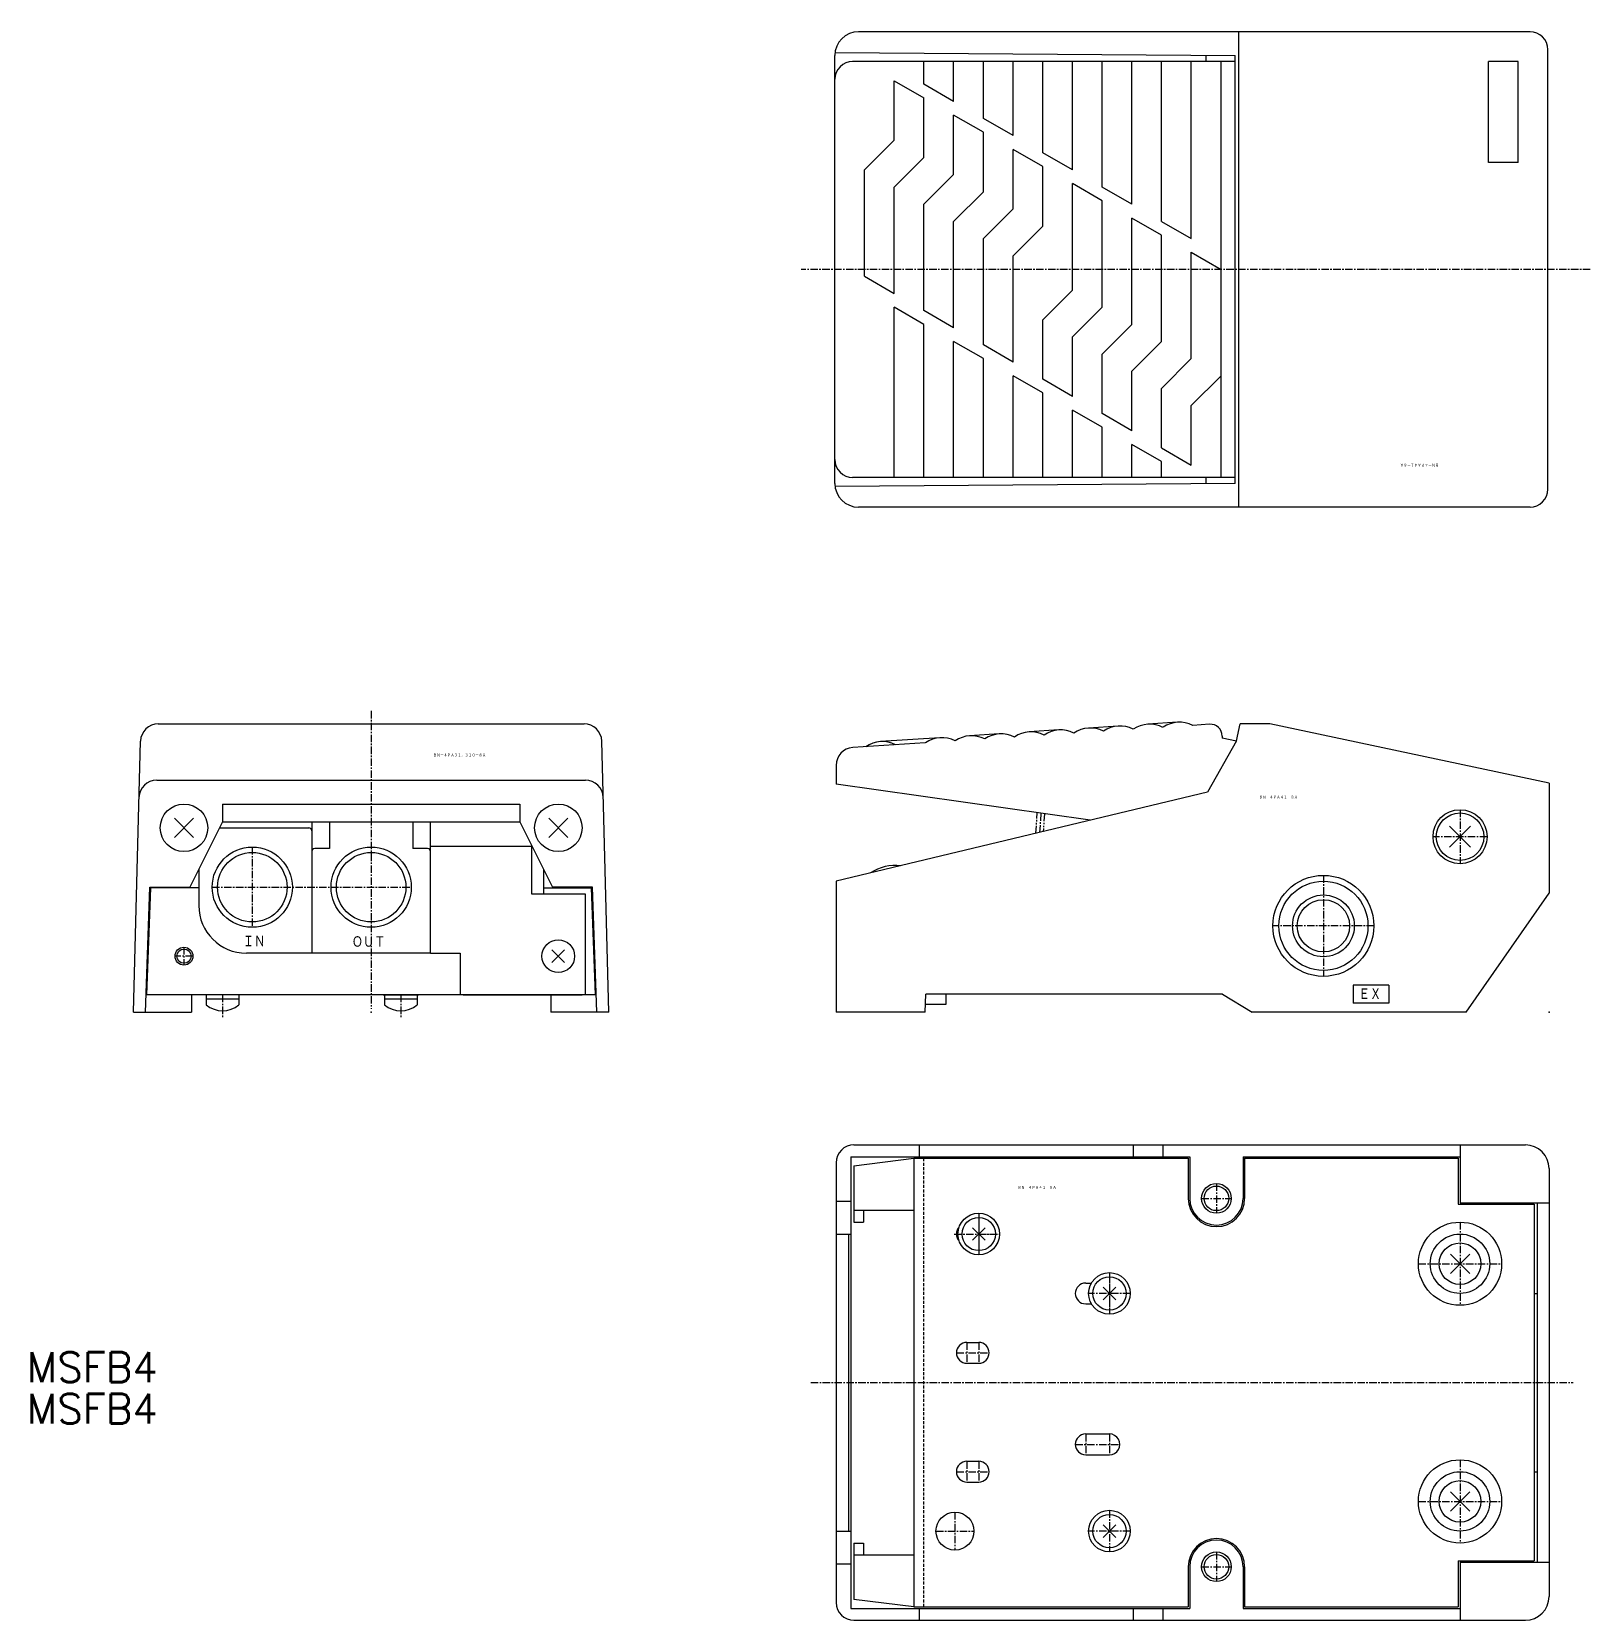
# Model space of a CAD drawing. Extents: x 64 to 326, y 19 to 287.
import ezdxf
from ezdxf.enums import TextEntityAlignment as Align

# ---------------------------------------------------------------- set-up
doc = ezdxf.new("R2010")
doc.units = 0
for name, pattern in [('CENTER', [2, 1.25, -0.25, 0.25, -0.25]), ('DASHED', [0.75, 0.5, -0.25]), ('PHANTOM', [2.5, 1.25, -0.25, 0.25, -0.25, 0.25, -0.25])]:
    doc.linetypes.add(name, pattern=pattern)
doc.layers.get('0').update_dxf_attribs({"linetype": 'CONTINUOUS'})
doc.layers.add('CENTER', color=1, linetype='CENTER')
doc.styles.get("Standard").update_dxf_attribs({"font": 'txt.shx', "bigfont": 'extfont.shx'})

# ---------------------------------------------------------------- blocks, each defined once
blk = doc.blocks.new('*U1')
at = {"color": 7, "linetype": 'CONTINUOUS', "width": 0.844085}
blk.add_text('ＢＮ－４ＰＡ４１－８Ａ', height=0.5, dxfattribs=at).set_placement((230.12, 91.81))
blk = doc.blocks.new('*U2')
at = {"color": 7, "linetype": 'CONTINUOUS', "width": 0.844085}
blk.add_text('ＢＮ－４ＰＡ４１－８Ａ', height=0.5, rotation=180, dxfattribs=at).set_placement((300.98, 213.98))
blk = doc.blocks.new('*U3')
at = {"color": 7, "linetype": 'CONTINUOUS', "width": 0.844085}
blk.add_text('ＢＮ－４ＰＡ４１－８Ａ', height=0.5, dxfattribs=at).set_placement((270.74, 157.5))
blk = doc.blocks.new('*U4')
at = {"color": 7, "linetype": 'CONTINUOUS', "width": 0.864328}
blk.add_text('ＥＸ', height=2, dxfattribs=at).set_placement((287.49, 123.65))
blk = doc.blocks.new('*U5')
at = {"color": 7, "linetype": 'CONTINUOUS', "width": 0.843062}
blk.add_text('ＢＮ－４ＰＡ３１，３１０－８Ａ', height=0.5, dxfattribs=at).set_placement((131.75, 164.58))
blk = doc.blocks.new('*U6')
at = {"color": 7, "linetype": 'CONTINUOUS', "width": 0.855331}
blk.add_text('ＯＵＴ', height=2, dxfattribs=at).set_placement((118.05, 132.43))
blk = doc.blocks.new('*U7')
at = {"color": 7, "linetype": 'CONTINUOUS', "width": 0.864328}
blk.add_text('ＩＮ', height=2, dxfattribs=at).set_placement((99.71, 132.51))

msp = doc.modelspace()

# ---------------------------------------------------------------- linework, layer by layer
at = {"color": 7, "linetype": 'CONTINUOUS'}
for p, q in [((316.34, 286.59), (203.34, 286.59)), ((267.34, 206.59), (267.34, 286.59)), ((319.34, 209.59), (319.34, 283.59)), ((199.34, 210.59), (199.34, 282.59)), ((199.38, 283.09), (266.73, 282.59)), ((266.73, 281.59), (202.34, 281.59)), ((214.34, 277.77), (214.34, 281.59)), ((219.34, 274.88), (219.34, 281.59)), ((224.34, 271.99), (224.34, 281.59)), ((229.34, 269.11), (229.34, 281.59)), ((234.34, 266.22), (234.34, 281.59)), ((239.34, 263.33), (239.34, 281.59)), ((244.34, 260.45), (244.34, 281.59)), ((249.34, 257.56), (249.34, 281.59)), ((254.34, 254.67), (254.34, 281.59)), ((259.34, 251.79), (259.34, 281.59)), ((261.84, 281.59), (261.84, 282.63)), ((264.34, 211.59), (264.34, 281.59)), ((266.73, 210.59), (266.73, 282.59)), ((314.34, 281.59), (309.34, 281.59)), ((309.34, 264.59), (309.34, 281.59)), ((314.34, 264.59), (314.34, 281.59)), ((209.34, 278.35), (214.34, 275.46)), ((209.34, 268.33), (209.34, 278.35)), ((219.34, 274.88), (214.34, 277.77)), ((214.34, 265.45), (214.34, 275.46)), ((219.34, 262.56), (219.34, 272.57)), ((224.34, 269.69), (219.34, 272.57)), ((229.34, 269.11), (224.34, 271.99)), ((209.34, 268.33), (204.34, 263.33)), ((224.34, 259.67), (224.34, 269.69)), ((214.34, 265.45), (209.34, 260.45)), ((229.34, 256.79), (229.34, 266.8)), ((234.34, 263.91), (229.34, 266.8)), ((239.34, 263.33), (234.34, 266.22)), ((204.34, 245.44), (204.34, 263.33)), ((219.34, 262.56), (214.34, 257.56)), ((234.34, 253.9), (234.34, 263.91)), ((314.34, 264.59), (309.34, 264.59)), ((209.34, 242.55), (209.34, 260.45)), ((224.34, 259.67), (219.34, 254.67)), ((239.34, 243.13), (239.34, 261.03)), ((244.34, 258.14), (239.34, 261.03)), ((249.34, 257.56), (244.34, 260.45)), ((214.34, 239.66), (214.34, 257.56)), ((229.34, 256.79), (224.34, 251.79)), ((244.34, 240.24), (244.34, 258.14)), ((219.34, 236.78), (219.34, 254.67)), ((249.34, 237.35), (249.34, 255.25)), ((254.34, 252.36), (249.34, 255.25)), ((254.34, 254.67), (259.34, 251.79)), ((224.34, 233.89), (224.34, 251.79)), ((234.34, 253.9), (229.34, 248.9)), ((254.34, 234.47), (254.34, 252.36)), ((229.34, 231), (229.34, 248.9)), ((259.34, 231.58), (259.34, 249.48)), ((259.34, 249.48), (264.34, 246.59)), ((204.34, 245.44), (209.34, 242.55)), ((239.34, 243.13), (234.34, 238.13)), ((209.34, 211.59), (209.34, 240.24)), ((214.34, 237.35), (209.34, 240.24)), ((219.34, 236.78), (214.34, 239.66)), ((234.34, 228.12), (234.34, 238.13)), ((244.34, 240.24), (239.34, 235.24)), ((214.34, 211.59), (214.34, 237.35)), ((239.34, 225.23), (239.34, 235.24)), ((249.34, 237.35), (244.34, 232.35)), ((224.34, 231.58), (219.34, 234.47)), ((219.34, 211.59), (219.34, 234.47)), ((229.34, 231), (224.34, 233.89)), ((254.34, 234.47), (249.34, 229.47)), ((224.34, 211.59), (224.34, 231.58)), ((244.34, 222.34), (244.34, 232.35)), ((259.34, 231.58), (254.34, 226.58)), ((234.34, 225.81), (229.34, 228.69)), ((229.34, 211.59), (229.34, 228.69)), ((239.34, 225.23), (234.34, 228.12)), ((249.34, 219.46), (249.34, 229.47)), ((264.34, 228.69), (259.34, 223.69)), ((234.34, 211.59), (234.34, 225.81)), ((254.34, 216.57), (254.34, 226.58)), ((244.34, 220.03), (239.34, 222.92)), ((239.34, 211.59), (239.34, 222.92)), ((249.34, 219.46), (244.34, 222.34)), ((259.34, 213.68), (259.34, 223.69)), ((244.34, 211.59), (244.34, 220.03)), ((249.34, 211.59), (249.34, 217.15)), ((254.34, 214.26), (249.34, 217.15)), ((254.34, 216.57), (259.34, 213.68)), ((254.34, 211.59), (254.34, 214.26)), ((266.73, 211.59), (202.34, 211.59)), ((261.84, 210.56), (261.84, 211.59)), ((266.73, 210.59), (199.38, 210.09)), ((316.34, 206.59), (203.34, 206.59)), ((85.48, 170.13), (157.13, 170.13)), ((227.02, 168.44), (222.02, 168.12)), ((237.02, 169.1), (232.02, 168.77)), ((247.02, 169.75), (242.02, 169.42)), ((257.02, 170.4), (252.02, 170.08)), ((262.41, 170.05), (259.57, 169.87)), ((266.95, 167.24), (267.57, 170.13)), ((272.57, 170.13), (267.57, 170.13)), ((319.57, 160.14), (272.57, 170.13)), ((81.3, 121.63), (82.48, 167.21)), ((161.3, 121.63), (160.13, 167.21)), ((214.57, 166.93), (202.35, 166.13)), ((217.02, 167.79), (207.02, 167.14)), ((266.95, 167.24), (262.07, 158.63)), ((264.54, 168.06), (264.54, 167.74)), ((266.95, 167.23), (264.54, 167.74)), ((199.55, 163.13), (199.55, 159.95)), ((85.23, 160.65), (157.37, 160.65)), ((242.32, 153.89), (199.55, 159.95)), ((262.07, 158.63), (199.57, 143.63)), ((319.57, 160.14), (319.57, 141.63)), ((96.3, 156.63), (146.3, 156.63)), ((96.3, 156.63), (96.3, 153.63)), ((146.3, 156.63), (146.3, 153.63)), ((88.18, 151), (91.43, 154.26)), ((91.43, 151), (88.18, 154.26)), ((96.3, 153.63), (90.8, 142.63)), ((95.8, 152.63), (110.8, 152.63)), ((96.3, 153.63), (146.3, 153.63)), ((111.3, 153.63), (111.3, 149.53)), ((114.3, 153.63), (114.3, 149.13)), ((128.3, 153.63), (128.3, 149.13)), ((131.3, 131.53), (131.3, 153.63)), ((146.3, 153.63), (151.8, 142.63)), ((154.43, 151), (151.18, 154.26)), ((151.18, 151), (154.43, 154.26)), ((306.34, 152.9), (302.8, 149.36)), ((306.34, 149.36), (302.8, 152.9)), ((111.3, 152.13), (111.3, 149.53)), ((111.3, 149.53), (111.3, 131.53)), ((111.3, 149.53), (111.3, 131.53)), ((114.3, 149.13), (111.8, 149.13)), ((130.8, 149.13), (128.3, 149.13)), ((131.3, 149.53), (148.3, 149.53)), ((148.3, 149.63), (148.3, 141.53)), ((92.3, 145.63), (92.3, 139.53)), ((150.3, 145.63), (150.3, 141.53)), ((83.3, 121.56), (84.04, 142.63)), ((83.55, 124.53), (84.24, 142.53)), ((84.04, 142.63), (90.8, 142.63)), ((92.3, 142.53), (84.24, 142.53)), ((150.3, 142.53), (158.37, 142.53)), ((158.57, 142.63), (151.8, 142.63)), ((159.05, 124.53), (158.37, 142.53)), ((159.3, 121.63), (158.57, 142.63)), ((199.57, 143.63), (199.57, 121.63)), ((148.3, 141.53), (157.3, 141.53)), ((157.3, 141.53), (157.3, 124.53)), ((305.57, 121.63), (319.57, 141.63)), ((131.3, 131.53), (100.3, 131.53)), ((131.3, 131.53), (136.3, 131.53)), ((136.3, 131.53), (136.3, 124.53)), ((153.86, 129.97), (151.74, 132.09)), ((151.74, 129.97), (153.86, 132.09)), ((286.57, 126.13), (286.57, 123.13)), ((292.57, 126.13), (286.57, 126.13)), ((292.57, 126.13), (292.57, 123.13)), ((159.05, 124.53), (83.55, 124.53)), ((91.05, 124.53), (91.05, 121.63)), ((99.25, 124.53), (93.35, 124.53)), ((93.55, 124.53), (93.55, 122.83)), ((93.55, 123.83), (99.05, 123.83)), ((99.05, 124.53), (99.05, 122.83)), ((123.35, 124.53), (129.25, 124.53)), ((123.55, 124.53), (123.55, 122.83)), ((123.55, 123.83), (129.05, 123.83)), ((129.05, 124.53), (129.05, 122.83)), ((136.8, 124.53), (156.8, 124.53)), ((151.55, 124.53), (151.55, 121.63)), ((214.57, 121.63), (214.67, 124.63)), ((264.57, 124.63), (214.67, 124.63)), ((218.07, 122.93), (218.07, 124.63)), ((264.57, 124.63), (269.57, 121.63)), ((292.57, 123.13), (286.57, 123.13)), ((81.3, 121.63), (91.05, 121.63)), ((161.3, 121.63), (151.55, 121.63)), ((214.57, 121.63), (199.57, 121.63)), ((214.63, 122.93), (218.07, 122.93)), ((305.57, 121.63), (269.57, 121.63)), ((202.56, 99.27), (315.56, 99.27)), ((213.56, 99.27), (213.56, 97.27)), ((249.56, 99.27), (249.56, 97.27)), ((254.56, 99.27), (254.56, 97.27)), ((304.56, 99.27), (304.56, 89.52)), ((199.56, 96.27), (199.56, 22.27)), ((202.06, 97.27), (259.06, 97.27)), ((202.06, 97.27), (202.06, 21.27)), ((202.56, 95.77), (212.66, 97.02)), ((212.66, 97.02), (258.81, 97.02)), ((212.66, 97.02), (212.66, 21.52)), ((258.81, 97.02), (258.81, 90.27)), ((259.06, 97.27), (259.06, 90.27)), ((268.06, 97.27), (304.56, 97.27)), ((268.06, 97.27), (268.06, 90.27)), ((268.31, 97.02), (268.31, 90.27)), ((268.31, 97.02), (304.26, 97.02)), ((304.26, 97.02), (304.26, 89.27)), ((202.56, 95.77), (202.56, 86.27)), ((319.56, 95.27), (319.56, 23.27)), ((199.56, 89.77), (202.06, 89.77)), ((202.56, 88.27), (212.66, 88.27)), ((204.16, 88.27), (204.16, 86.27)), ((304.26, 89.27), (317.06, 89.27)), ((304.56, 89.52), (319.56, 89.52)), ((317.06, 89.27), (317.06, 29.27)), ((317.56, 89.52), (317.56, 29.02)), ((202.56, 86.27), (204.16, 86.27)), ((199.56, 84.27), (202.06, 84.27)), ((201.63, 84.27), (201.63, 34.27)), ((224.62, 83.21), (222.5, 85.33)), ((222.5, 83.21), (224.62, 85.33)), ((306.19, 77.65), (302.93, 80.9)), ((302.93, 77.65), (306.19, 80.9)), ((241.56, 76.02), (242.53, 76.02)), ((244.5, 73.21), (246.62, 75.33)), ((246.62, 73.21), (244.5, 75.33)), ((241.56, 72.52), (242.53, 72.52)), ((317.06, 74.27), (317.56, 74.27)), ((221.56, 66.02), (223.56, 66.02)), ((221.56, 62.52), (223.56, 62.52)), ((241.56, 50.62), (245.56, 50.62)), ((221.56, 46.02), (223.56, 46.02)), ((241.56, 47.12), (245.56, 47.12)), ((317.06, 44.27), (317.56, 44.27)), ((221.56, 42.52), (223.56, 42.52)), ((306.19, 37.65), (302.93, 40.9)), ((302.93, 37.65), (306.19, 40.9)), ((246.62, 33.21), (244.5, 35.33)), ((244.5, 33.21), (246.62, 35.33)), ((199.56, 34.27), (202.06, 34.27)), ((202.56, 32.27), (204.16, 32.27)), ((202.56, 32.27), (202.56, 22.77)), ((204.16, 32.27), (204.16, 30.27)), ((202.56, 30.27), (212.66, 30.27)), ((199.56, 28.77), (202.06, 28.77)), ((258.81, 28.27), (258.81, 21.52)), ((259.06, 28.27), (259.06, 21.27)), ((268.06, 28.27), (268.06, 21.27)), ((268.31, 28.27), (268.31, 21.52)), ((304.26, 29.27), (317.06, 29.27)), ((304.26, 29.27), (304.26, 21.52)), ((304.56, 29.02), (304.56, 19.27)), ((304.56, 29.02), (319.56, 29.02)), ((212.66, 21.52), (202.56, 22.77)), ((212.66, 21.52), (258.81, 21.52)), ((268.31, 21.52), (304.26, 21.52)), ((202.06, 21.27), (259.06, 21.27)), ((202.56, 19.27), (315.56, 19.27)), ((213.56, 21.27), (213.56, 19.27)), ((249.56, 21.27), (249.56, 19.27)), ((254.56, 21.27), (254.56, 19.27)), ((268.06, 21.27), (304.56, 21.27))]:
    msp.add_line(p, q, dxfattribs=at)
at = {"color": 7, "linetype": 'PHANTOM'}
for p, q in [((233.19, 151.7), (233.42, 155.15)), ((234.61, 154.98), (234.41, 151.99))]:
    msp.add_line(p, q, dxfattribs=at)
at = {"color": 7, "linetype": 'DASHED'}
msp.add_line((214.26, 97.02), (214.26, 21.52), dxfattribs=at)
at = {"color": 7, "linetype": 'CONTINUOUS'}
for centre, radius in [((89.8, 152.63), 4), ((152.8, 152.63), 4), ((304.57, 151.13), 4.55), ((304.57, 151.13), 4), ((101.3, 142.63), 5.85), ((121.3, 142.63), 5.85), ((281.57, 136.13), 8.5), ((281.57, 136.13), 7.5), ((281.57, 136.13), 4.4), ((152.8, 131.03), 2.75), ((89.8, 131.03), 1.2), ((263.56, 90.27), 2.07), ((223.56, 84.27), 3.5), ((223.56, 84.27), 2.8), ((304.56, 79.27), 7), ((304.56, 79.27), 5), ((304.56, 79.27), 3.5), ((245.56, 74.27), 3.5), ((245.56, 74.27), 2.8), ((304.56, 39.27), 7), ((304.56, 39.27), 5), ((304.56, 39.27), 3.5), ((219.56, 34.27), 3.2), ((245.56, 34.27), 3.5), ((245.56, 34.27), 2.8), ((263.56, 28.27), 2.07)]:
    msp.add_circle(centre, radius, dxfattribs=at)
at = {"color": 3, "linetype": 'CONTINUOUS'}
for centre, radius in [((101.3, 142.63), 6.75), ((121.3, 142.63), 6.75), ((281.57, 136.13), 5.2), ((89.8, 131.03), 1.5), ((263.56, 90.27), 2.5), ((263.56, 28.27), 2.5)]:
    msp.add_circle(centre, radius, dxfattribs=at)
at = {"color": 7, "linetype": 'CONTINUOUS'}
for centre, radius, start, end in [((203.34, 282.59), 4, 90, 180), ((316.34, 283.59), 3, 0, 90), ((202.34, 278.59), 3, 90, 180), ((202.34, 214.59), 3, 180, 270), ((203.34, 210.59), 4, 180, 270), ((316.34, 209.59), 3, 270, 0), ((85.48, 167.13), 3, 90, 178.5237), ((157.13, 167.13), 3, 1.4763, 89.9999), ((227.34, 163.62), 4.83, 62.5152, 124.958), ((232.34, 163.95), 4.83, 62.5154, 124.9578), ((237.34, 164.27), 4.83, 62.5153, 124.9579), ((242.34, 164.6), 4.83, 62.5154, 124.9578), ((247.34, 164.93), 4.83, 62.5153, 124.9578), ((252.34, 165.25), 4.83, 62.5154, 124.9578), ((257.34, 165.58), 4.83, 62.5154, 124.9578), ((262.54, 168.06), 2, 0.0999, 93.7366), ((202.55, 163.14), 3, 93.7365, 180.0999), ((207.34, 162.31), 4.83, 62.5153, 124.9578), ((217.34, 162.97), 4.83, 62.5154, 124.9578), ((222.34, 163.29), 4.83, 62.5154, 124.9578), ((85.23, 157.65), 3, 89.9999, 178.5237), ((157.37, 157.65), 3, 1.4764, 90.0001), ((110.8, 152.13), 0.5, 0, 90), ((111.8, 148.63), 0.5, 90, 180), ((130.8, 148.63), 0.5, 360, 90), ((209.55, 138.8), 7.5, 83.1202, 123.8712), ((100.3, 139.53), 8, 180, 270), ((96.3, 126.11), 4.28, 230.0336, 309.9664), ((126.3, 126.11), 4.28, 230.0336, 309.9664), ((202.56, 96.27), 3, 90, 180), ((315.56, 95.27), 4, 0, 90), ((263.56, 90.27), 4.75, 180, 0), ((263.56, 90.27), 4.5, 180, 0), ((221.56, 84.27), 1.75, 137.8225, 222.1773), ((241.56, 74.27), 1.75, 90, 270), ((221.56, 64.27), 1.75, 90, 270), ((223.56, 64.27), 1.75, 270, 90), ((241.56, 48.87), 1.75, 90, 270), ((245.56, 48.87), 1.75, 269.7683, 90), ((221.56, 44.27), 1.75, 90, 270), ((223.56, 44.27), 1.75, 270, 90), ((263.56, 28.27), 4.75, 0, 180), ((263.56, 28.27), 4.5, 360, 180), ((202.56, 22.27), 3, 180, 270), ((315.56, 23.27), 4, 270, 0)]:
    msp.add_arc(centre, radius, start, end, dxfattribs=at)
for p in [(319.34, 246.59), (121.3, 121.63), (319.57, 121.63), (199.56, 59.27)]:
    msp.add_point(p, dxfattribs=at)
at = {"layer": 'CENTER', "color": 1, "linetype": 'CENTER'}
for p, q in [((326.48, 246.59), (193.7, 246.59)), ((121.3, 172.29), (121.3, 122.15)), ((234.01, 155.07), (233.8, 151.85)), ((304.57, 155.68), (304.57, 146.58)), ((309.12, 151.13), (300.02, 151.13)), ((101.3, 149.38), (101.3, 135.88)), ((281.57, 144.63), (281.57, 127.63)), ((94.55, 142.63), (128.05, 142.63)), ((290.07, 136.13), (273.07, 136.13)), ((91.3, 131.03), (88.3, 131.03)), ((89.8, 132.53), (89.8, 129.53)), ((96.3, 124.53), (96.3, 120.73)), ((126.3, 124.53), (126.3, 120.73)), ((263.56, 92.77), (263.56, 87.77)), ((261.06, 90.27), (266.06, 90.27)), ((223.56, 87.77), (223.56, 80.77)), ((223.56, 86.99), (223.56, 81.24)), ((304.56, 86.27), (304.56, 72.27)), ((219.45, 84.27), (227.06, 84.27)), ((223.56, 84.27), (226.63, 84.27)), ((245.56, 77.77), (245.56, 70.77)), ((297.56, 79.27), (311.56, 79.27)), ((245.56, 77.41), (245.56, 71.34)), ((249.06, 74.27), (242.06, 74.27)), ((219.81, 64.27), (225.31, 64.27)), ((221.56, 66.02), (221.56, 62.52)), ((223.56, 66.02), (223.56, 62.52)), ((195.29, 59.27), (323.6, 59.27)), ((239.81, 48.87), (247.31, 48.87)), ((241.56, 50.62), (241.56, 47.12)), ((245.56, 50.62), (245.56, 47.12)), ((221.56, 46.02), (221.56, 42.52)), ((223.56, 46.02), (223.56, 42.52)), ((304.56, 46.27), (304.56, 32.27)), ((219.81, 44.27), (225.31, 44.27)), ((219.56, 37.47), (219.56, 31.07)), ((245.56, 37.77), (245.56, 30.77)), ((297.56, 39.27), (311.56, 39.27)), ((216.36, 34.27), (222.76, 34.27)), ((249.06, 34.27), (242.06, 34.27)), ((263.56, 30.77), (263.56, 25.77)), ((261.06, 28.27), (266.06, 28.27))]:
    msp.add_line(p, q, dxfattribs=at)

# ---------------------------------------------------------------- block references
at = {"color": 7, "linetype": 'CONTINUOUS'}
for name in ['*U2', '*U5', '*U3', '*U7', '*U6', '*U4', '*U1']:
    msp.add_blockref(name, (0, 0), dxfattribs=at)

# ---------------------------------------------------------------- texts
for p in [(63.33, 61.86), (63.33, 54.86)]:
    msp.add_text('MSFB4', height=5, dxfattribs=at).set_placement(p, align=Align.MIDDLE_LEFT)

doc.saveas('drawing.dxf')
